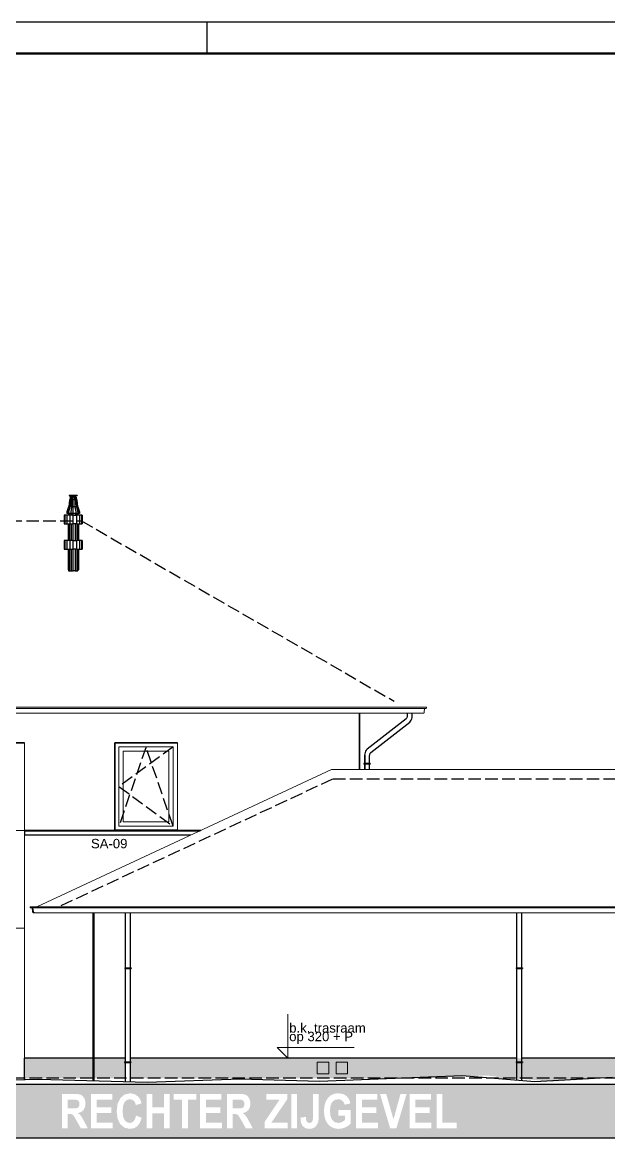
# Model space of a CAD drawing. Header units: millimetres. Extents: x 0 to 1200, y 0 to 841.
# Drawn here: x 390.5 to 484.1, y 662.8 to 841 of the extents above; entities that cross this region are included whole.
import ezdxf

# ---------------------------------------------------------------- set-up
doc = ezdxf.new("R2010")
doc.units = ezdxf.units.MM
doc.linetypes.add('PUNKT2_S9', pattern=[1, 0, -1])
doc.linetypes.add('VERDECKT2_S2', pattern=[2.7, 2, -0.7])
doc.layers.add('Standard', color=7, linetype='Continuous', lineweight=25)
doc.styles.add('ARIAL', font='arial.ttf')

msp = doc.modelspace()

# ---------------------------------------------------------------- hatches: boundary and pattern name
at = {"layer": 'Standard', "linetype": 'PUNKT2_S9', "lineweight": 25}
for points in [[(390.85, 675.5), (390.85, 672.3), (401.85, 672.3), (401.85, 675.5)], [(406.97, 675.5), (401.87, 675.5), (401.87, 672.3), (406.97, 672.3), (406.97, 674.82), (406.86, 674.82), (406.86, 674.92), (406.97, 674.92)], [(407.77, 672.3), (454.29, 672.3), (464.53, 672.74), (469.27, 672.3), (483.58, 672.3), (486.5, 672.49), (488.71, 672.3), (516.26, 672.3), (514.88, 673.32), (518.58, 672.3), (520.11, 672.3), (518.96, 674.32), (521.12, 672.3), (521.85, 672.3), (522.46, 674.78), (522.91, 672.3), (523.42, 672.3), (525.76, 675.07), (524.14, 672.3), (524.53, 672.3), (529.36, 675.17), (525.46, 672.3), (525.84, 672.3), (531.97, 673.48), (531.97, 674.82), (531.86, 674.82), (531.86, 674.92), (531.97, 674.92), (531.97, 675.5), (407.77, 675.5), (407.77, 674.92), (407.87, 674.92), (407.87, 674.82), (407.77, 674.82)], [(469.44, 672.3), (469.44, 673.42), (465.39, 672.3)], [(483.58, 672.3), (469.27, 672.3), (475.17, 671.76)]]:
    msp.add_hatch(color=253, dxfattribs=at).paths.add_polyline_path(points)
at = {"layer": 'Standard', "linetype": 'PUNKT2_S9', "lineweight": -3}
h = msp.add_hatch(color=0, dxfattribs=at)
h.paths.add_polyline_path([(399.63, 667.96), (399.65, 668.19), (399.62, 668.44), (399.53, 668.64), (399.38, 668.78), (399.18, 668.85), (398.96, 668.87), (398.51, 668.87), (397.78, 668.87), (397.78, 667.48), (398.47, 667.48), (399.01, 667.49), (399.3, 667.54), (399.45, 667.63), (399.56, 667.78)])
h.paths.add_polyline_path([(425.33, 667.49), (425.62, 667.54), (425.77, 667.63), (425.88, 667.78), (425.95, 667.96), (425.98, 668.19), (425.95, 668.44), (425.85, 668.64), (425.71, 668.78), (425.51, 668.85), (425.28, 668.87), (424.83, 668.87), (424.11, 668.87), (424.11, 667.48), (424.79, 667.48)])
h.paths.add_polyline_path([(266.47, 662.8), (566.47, 662.8), (566.47, 671.3), (266.47, 671.3)])
h.paths.add_polyline_path([(457.58, 665.23), (459.88, 665.23), (459.88, 664.3), (456.65, 664.3), (456.65, 669.76), (457.58, 669.76)], flags=16)
h.paths.add_polyline_path([(455.75, 669.8), (455.75, 668.87), (453.28, 668.87), (453.28, 667.65), (455.58, 667.65), (455.58, 666.73), (453.28, 666.73), (453.28, 665.23), (455.84, 665.23), (455.84, 664.3), (452.36, 664.3), (452.36, 669.8)], flags=16)
h.paths.add_polyline_path([(448.62, 669.8), (449.78, 665.73), (450.9, 669.8), (451.88, 669.8), (450.24, 664.3), (449.25, 664.3), (447.62, 669.8)], flags=16)
h.paths.add_polyline_path([(447.21, 668.87), (444.74, 668.87), (444.74, 667.65), (447.04, 667.65), (447.04, 666.73), (444.74, 666.73), (444.74, 665.23), (447.3, 665.23), (447.3, 664.3), (443.81, 664.3), (443.81, 669.8), (447.21, 669.8)], flags=16)
h.paths.add_polyline_path([(440.97, 667.25), (442.96, 667.25), (442.96, 665.06), (442.6, 664.74), (442.12, 664.46), (441.56, 664.27), (441, 664.21), (440.33, 664.3), (439.75, 664.57), (439.28, 665.01), (438.94, 665.6), (438.74, 666.31), (438.67, 667.07), (438.75, 667.88), (438.97, 668.6), (439.34, 669.19), (439.85, 669.62), (440.35, 669.83), (440.95, 669.9), (441.71, 669.79), (442.28, 669.47), (442.68, 668.96), (442.9, 668.28), (441.98, 668.07), (441.84, 668.44), (441.62, 668.71), (441.32, 668.89), (440.95, 668.95), (440.41, 668.83), (439.98, 668.49), (439.72, 667.91), (439.63, 667.12), (439.72, 666.26), (439.99, 665.65), (440.41, 665.28), (440.94, 665.16), (441.23, 665.19), (441.52, 665.29), (441.79, 665.45), (442.03, 665.63), (442.03, 666.33), (440.97, 666.33)], flags=16)
h.paths.add_polyline_path([(435.83, 665.72), (435.9, 665.45), (436.09, 665.23), (436.36, 665.16), (436.62, 665.21), (436.8, 665.37), (436.9, 665.69), (436.93, 666.25), (436.93, 669.8), (437.85, 669.8), (437.85, 666.32), (437.82, 665.72), (437.75, 665.27), (437.56, 664.84), (437.26, 664.5), (436.85, 664.28), (436.33, 664.21), (435.73, 664.32), (435.28, 664.66), (435.01, 665.23), (434.92, 666), (435.79, 666.12)], flags=16)
h.paths.add_polyline_path([(433.47, 669.8), (434.39, 669.8), (434.39, 664.3), (433.47, 664.3)], flags=16)
h.paths.add_polyline_path([(431.59, 668.87), (429.46, 668.87), (429.46, 669.8), (432.81, 669.8), (432.81, 668.94), (430.3, 665.23), (432.91, 665.23), (432.91, 664.3), (429.19, 664.3), (429.19, 665.31)], flags=16)
h.paths.add_polyline_path([(424.11, 666.6), (424.11, 664.3), (423.18, 664.3), (423.18, 669.8), (425.13, 669.8), (425.77, 669.77), (426.2, 669.65), (426.5, 669.45), (426.73, 669.13), (426.88, 668.72), (426.93, 668.26), (426.86, 667.69), (426.63, 667.24), (426.25, 666.91), (425.72, 666.73), (426, 666.51), (426.22, 666.27), (426.45, 665.92), (426.74, 665.38), (427.3, 664.3), (426.2, 664.3), (425.53, 665.5), (425.23, 666.02), (425.04, 666.31), (424.91, 666.45), (424.76, 666.54), (424.57, 666.58), (424.3, 666.6)], flags=16)
h.paths.add_polyline_path([(422.31, 668.87), (419.83, 668.87), (419.83, 667.65), (422.14, 667.65), (422.14, 666.73), (419.83, 666.73), (419.83, 665.23), (422.39, 665.23), (422.39, 664.3), (418.91, 664.3), (418.91, 669.8), (422.31, 669.8)], flags=16)
h.paths.add_polyline_path([(414.67, 669.8), (418.31, 669.8), (418.31, 668.87), (416.95, 668.87), (416.95, 664.3), (416.03, 664.3), (416.03, 668.87), (414.67, 668.87)], flags=16)
h.paths.add_polyline_path([(411.3, 669.8), (411.3, 667.64), (413.12, 667.64), (413.12, 669.8), (414.04, 669.8), (414.04, 664.3), (413.12, 664.3), (413.12, 666.71), (411.3, 666.71), (411.3, 664.3), (410.38, 664.3), (410.38, 669.8)], flags=16)
h.paths.add_polyline_path([(408.68, 666.33), (409.58, 665.98), (409.3, 665.2), (408.89, 664.64), (408.35, 664.32), (407.68, 664.21), (406.84, 664.4), (406.17, 664.96), (405.73, 665.84), (405.59, 667), (405.73, 668.22), (406.18, 669.13), (406.86, 669.71), (407.73, 669.9), (408.49, 669.75), (409.1, 669.3), (409.37, 668.87), (409.57, 668.29), (408.65, 668.02), (408.53, 668.41), (408.31, 668.7), (408.03, 668.88), (407.68, 668.95), (407.22, 668.84), (406.86, 668.51), (406.62, 667.93), (406.54, 667.09), (406.62, 666.19), (406.85, 665.6), (407.21, 665.27), (407.67, 665.16), (408.01, 665.23), (408.3, 665.44), (408.53, 665.8)], flags=16)
h.paths.add_polyline_path([(402.4, 667.65), (404.71, 667.65), (404.71, 666.73), (402.4, 666.73), (402.4, 665.23), (404.96, 665.23), (404.96, 664.3), (401.48, 664.3), (401.48, 669.8), (404.88, 669.8), (404.88, 668.87), (402.4, 668.87)], flags=16)
h.paths.add_polyline_path([(398.72, 666.31), (398.58, 666.45), (398.44, 666.54), (398.25, 666.58), (397.97, 666.6), (397.78, 666.6), (397.78, 664.3), (396.86, 664.3), (396.86, 669.8), (398.81, 669.8), (399.44, 669.77), (399.87, 669.65), (400.17, 669.45), (400.41, 669.13), (400.56, 668.72), (400.61, 668.26), (400.53, 667.69), (400.3, 667.24), (399.93, 666.91), (399.4, 666.73), (399.67, 666.51), (399.89, 666.27), (400.12, 665.92), (400.42, 665.38), (400.98, 664.3), (399.87, 664.3), (399.2, 665.5), (398.9, 666.02)], flags=16)

# ---------------------------------------------------------------- linework, layer by layer
at = {"layer": 'Standard', "color": 7, "linetype": 'Continuous', "lineweight": 25}
for p, q in [((1200, 841), (0, 841)), ((420, 841), (420, 836))]:
    msp.add_line(p, q, dxfattribs=at)
at = {"layer": 'Standard', "color": 30, "linetype": 'Continuous', "lineweight": 50}
msp.add_line((1195, 836), (5, 836), dxfattribs=at)
at = {"layer": 'Standard', "color": 250, "linetype": 'Continuous', "lineweight": -3}
for p, q in [((398.04, 764.73), (397.94, 763.58)), ((398.08, 764.73), (397.99, 763.58)), ((398, 765.42), (398, 765.34)), ((398.05, 765.42), (398, 765.42)), ((398.05, 765.34), (398, 765.34)), ((398, 765.34), (398.53, 765.25)), ((398.08, 764.73), (398.04, 764.73)), ((398.19, 765.42), (398.05, 765.42)), ((398.05, 765.42), (398.05, 765.34)), ((398.19, 765.34), (398.05, 765.34)), ((398.22, 764.73), (398.08, 764.73)), ((398.15, 765.13), (398.11, 764.73)), ((398.22, 764.73), (398.14, 763.58)), ((398.19, 765.13), (398.15, 765.13)), ((398.19, 765.13), (398.15, 764.73)), ((398.19, 765.42), (398.19, 765.34)), ((398.4, 765.42), (398.19, 765.42)), ((398.4, 765.34), (398.19, 765.34)), ((398.29, 765.13), (398.19, 765.13)), ((398.41, 764.73), (398.22, 764.73)), ((398.29, 765.13), (398.27, 764.73)), ((398.46, 765.13), (398.29, 765.13)), ((398.41, 764.73), (398.37, 763.58)), ((398.4, 765.42), (398.4, 765.34)), ((398.65, 765.42), (398.4, 765.42)), ((398.65, 765.34), (398.4, 765.34)), ((398.65, 764.73), (398.41, 764.73)), ((398.46, 765.13), (398.44, 764.73)), ((398.65, 765.13), (398.46, 765.13)), ((398.54, 765.25), (398.53, 765.25)), ((398.53, 765.25), (398.53, 765.13)), ((398.54, 765.25), (398.54, 765.13)), ((398.56, 765.25), (398.54, 765.25)), ((398.56, 765.25), (398.56, 765.13)), ((398.6, 765.25), (398.56, 765.25)), ((398.65, 765.25), (398.6, 765.25)), ((398.6, 765.25), (398.6, 765.13)), ((398.65, 765.34), (398.65, 765.42)), ((398.89, 765.42), (398.65, 765.42)), ((398.89, 765.34), (398.65, 765.34)), ((398.65, 765.13), (398.65, 765.25)), ((398.69, 765.25), (398.65, 765.25)), ((398.65, 764.73), (398.65, 765.13)), ((398.83, 765.13), (398.65, 765.13)), ((398.88, 764.73), (398.65, 764.73)), ((398.65, 763.58), (398.65, 764.73)), ((398.69, 765.25), (398.69, 765.13)), ((398.73, 765.25), (398.69, 765.25)), ((398.75, 765.25), (398.73, 765.25)), ((398.73, 765.25), (398.73, 765.13)), ((398.75, 765.25), (398.75, 765.13)), ((398.76, 765.25), (398.75, 765.25)), ((399.29, 765.34), (398.76, 765.25)), ((398.76, 765.25), (398.76, 765.13)), ((398.83, 765.13), (398.85, 764.73)), ((399, 765.13), (398.83, 765.13)), ((398.88, 764.73), (398.92, 763.58)), ((399.07, 764.73), (398.88, 764.73)), ((399.1, 765.42), (398.89, 765.42)), ((398.89, 765.42), (398.89, 765.34)), ((399.1, 765.34), (398.89, 765.34)), ((399.1, 765.13), (399, 765.13)), ((399, 765.13), (399.02, 764.73)), ((399.21, 764.73), (399.07, 764.73)), ((399.07, 764.73), (399.15, 763.58)), ((399.1, 765.42), (399.1, 765.34)), ((399.24, 765.42), (399.1, 765.42)), ((399.24, 765.34), (399.1, 765.34)), ((399.1, 765.13), (399.14, 764.73)), ((399.14, 765.13), (399.1, 765.13)), ((399.14, 765.13), (399.18, 764.73)), ((399.25, 764.73), (399.21, 764.73)), ((399.21, 764.73), (399.3, 763.58)), ((399.24, 765.42), (399.24, 765.34)), ((399.29, 765.42), (399.24, 765.42)), ((399.29, 765.34), (399.24, 765.34)), ((399.25, 764.73), (399.35, 763.58)), ((399.29, 765.42), (399.29, 765.34)), ((397.9, 763.58), (397.62, 762.8)), ((397.62, 762.8), (397.62, 762.53)), ((397.96, 763.58), (397.69, 762.8)), ((397.69, 762.8), (397.69, 762.53)), ((397.96, 763.58), (397.9, 763.58)), ((398.12, 763.58), (397.92, 762.8)), ((397.92, 762.8), (397.92, 762.53)), ((398.12, 763.58), (397.96, 763.58)), ((398.36, 763.58), (398.12, 763.58)), ((398.36, 763.58), (398.25, 762.8)), ((398.25, 762.8), (398.25, 762.53)), ((398.65, 763.58), (398.36, 763.58)), ((398.65, 762.8), (398.65, 763.58)), ((398.93, 763.58), (398.65, 763.58)), ((398.65, 762.53), (398.65, 762.8)), ((398.93, 763.58), (399.04, 762.8)), ((399.17, 763.58), (398.93, 763.58)), ((399.04, 762.8), (399.04, 762.53)), ((399.17, 763.58), (399.37, 762.8)), ((399.33, 763.58), (399.17, 763.58)), ((399.39, 763.58), (399.33, 763.58)), ((399.33, 763.58), (399.6, 762.8)), ((399.37, 762.8), (399.37, 762.53)), ((399.39, 763.58), (399.67, 762.8)), ((399.6, 762.8), (399.6, 762.53)), ((399.67, 762.8), (399.67, 762.53)), ((397.22, 762.26), (397.22, 760.86)), ((397.32, 762.26), (397.22, 762.26)), ((397.63, 762.26), (397.32, 762.26)), ((397.32, 762.26), (397.32, 760.86)), ((397.69, 762.53), (397.62, 762.53)), ((397.63, 762.26), (397.63, 760.86)), ((398.1, 762.26), (397.63, 762.26)), ((397.92, 762.53), (397.69, 762.53)), ((397.88, 762.53), (397.88, 762.26)), ((398.25, 762.53), (397.92, 762.53)), ((397.94, 762.53), (397.94, 762.26)), ((398.65, 762.26), (398.1, 762.26)), ((398.1, 762.26), (398.1, 760.86)), ((398.11, 762.53), (398.11, 762.26)), ((398.65, 762.53), (398.25, 762.53)), ((398.35, 762.53), (398.35, 762.26)), ((399.04, 762.53), (398.65, 762.53)), ((398.65, 762.26), (398.65, 762.53)), ((398.65, 762.26), (399.19, 762.26)), ((398.65, 760.86), (398.65, 762.26)), ((398.94, 762.53), (398.94, 762.26)), ((399.37, 762.53), (399.04, 762.53)), ((399.18, 762.53), (399.18, 762.26)), ((399.19, 762.26), (399.19, 760.86)), ((399.66, 762.26), (399.19, 762.26)), ((399.35, 762.53), (399.35, 762.26)), ((399.6, 762.53), (399.37, 762.53)), ((399.41, 762.53), (399.41, 762.26)), ((399.67, 762.53), (399.6, 762.53)), ((399.97, 762.26), (399.66, 762.26)), ((399.66, 762.26), (399.66, 760.86)), ((399.97, 762.26), (399.97, 760.86)), ((400.08, 762.26), (399.97, 762.26)), ((400.08, 762.26), (400.08, 760.86)), ((397.22, 760.86), (397.32, 760.86)), ((397.32, 760.86), (397.63, 760.86)), ((397.63, 760.86), (398.1, 760.86)), ((397.82, 760.86), (397.82, 758.23)), ((397.88, 760.86), (397.88, 758.23)), ((398.06, 760.86), (398.06, 758.23)), ((398.1, 760.86), (398.65, 760.86)), ((398.33, 760.86), (398.33, 758.23)), ((398.65, 758.23), (398.65, 760.86)), ((399.19, 760.86), (398.65, 760.86)), ((398.96, 760.86), (398.96, 758.23)), ((399.19, 760.86), (399.66, 760.86)), ((399.23, 760.86), (399.23, 758.23)), ((399.41, 760.86), (399.41, 758.23)), ((399.48, 760.86), (399.48, 758.23)), ((399.66, 760.86), (399.97, 760.86)), ((399.97, 760.86), (400.08, 760.86)), ((397.22, 758.23), (397.22, 756.83)), ((397.32, 758.23), (397.22, 758.23)), ((397.63, 758.23), (397.32, 758.23)), ((397.32, 758.23), (397.32, 756.83)), ((397.63, 758.23), (397.63, 756.83)), ((398.1, 758.23), (397.63, 758.23)), ((398.65, 758.23), (398.1, 758.23)), ((398.1, 758.23), (398.1, 756.83)), ((398.65, 758.23), (399.19, 758.23)), ((398.65, 756.83), (398.65, 758.23)), ((399.19, 758.23), (399.19, 756.83)), ((399.66, 758.23), (399.19, 758.23)), ((399.97, 758.23), (399.66, 758.23)), ((399.66, 758.23), (399.66, 756.83)), ((399.97, 758.23), (399.97, 756.83)), ((400.08, 758.23), (399.97, 758.23)), ((400.08, 758.23), (400.08, 756.83)), ((397.22, 756.83), (397.32, 756.83)), ((397.32, 756.83), (397.63, 756.83)), ((397.63, 756.83), (398.1, 756.83)), ((397.82, 756.83), (397.82, 753.54)), ((397.88, 756.83), (397.88, 753.36)), ((398.06, 756.83), (398.06, 753.34)), ((398.1, 756.83), (398.65, 756.83)), ((398.33, 756.83), (398.33, 753.34)), ((398.65, 753.34), (398.65, 756.83)), ((399.19, 756.83), (398.65, 756.83)), ((398.96, 756.83), (398.96, 753.34)), ((399.19, 756.83), (399.66, 756.83)), ((399.23, 756.83), (399.23, 753.34)), ((399.41, 756.83), (399.41, 753.36)), ((399.48, 756.83), (399.48, 753.54)), ((399.66, 756.83), (399.97, 756.83)), ((399.97, 756.83), (400.08, 756.83)), ((397.89, 753.34), (398.06, 753.34)), ((398.06, 753.34), (398.33, 753.34)), ((398.33, 753.34), (398.65, 753.34)), ((398.96, 753.34), (398.65, 753.34)), ((398.96, 753.34), (399.23, 753.34)), ((399.23, 753.34), (399.4, 753.34))]:
    msp.add_line(p, q, dxfattribs=at)
at = {"layer": 'Standard', "color": 7, "linetype": 'VERDECKT2_S2', "lineweight": -3}
for p, q in [((347.97, 761.35), (399.97, 761.35)), ((399.97, 761.35), (449.87, 732.54)), ((414.6, 725.23), (405.94, 718.9)), ((410.27, 725.23), (405.94, 712.57)), ((414.6, 712.57), (410.27, 725.23)), ((405.94, 718.9), (414.6, 712.57)), ((566.47, 672.3), (266.47, 672.3))]:
    msp.add_line(p, q, dxfattribs=at)
at = {"layer": 'Standard', "color": 9, "linetype": 'Continuous', "lineweight": 18}
for p, q in [((291.78, 731.59), (454.96, 731.59)), ((291.78, 731.39), (454.96, 731.39)), ((292.19, 730.64), (454.54, 730.64)), ((454.55, 730.64), (454.54, 730.64)), ((454.54, 730.64), (454.55, 730.64)), ((454.56, 730.64), (454.55, 730.64)), ((454.55, 730.64), (454.56, 730.64)), ((454.57, 730.65), (454.56, 730.64)), ((454.56, 730.64), (454.57, 730.65)), ((454.56, 730.64), (454.56, 730.64)), ((454.56, 730.64), (454.56, 730.64)), ((454.58, 730.65), (454.57, 730.65)), ((454.57, 730.65), (454.58, 730.65)), ((454.58, 730.65), (454.58, 730.65)), ((454.59, 730.65), (454.58, 730.65)), ((454.58, 730.65), (454.58, 730.65)), ((454.58, 730.65), (454.59, 730.65)), ((454.6, 730.65), (454.59, 730.65)), ((454.59, 730.65), (454.6, 730.65)), ((454.6, 730.66), (454.6, 730.65)), ((454.61, 730.66), (454.6, 730.66)), ((454.6, 730.65), (454.6, 730.66)), ((454.6, 730.66), (454.61, 730.66)), ((454.62, 730.66), (454.61, 730.66)), ((454.61, 730.66), (454.62, 730.66)), ((454.62, 730.67), (454.62, 730.66)), ((454.63, 730.67), (454.62, 730.67)), ((454.62, 730.66), (454.62, 730.67)), ((454.62, 730.67), (454.63, 730.67)), ((454.63, 730.68), (454.63, 730.67)), ((454.64, 730.68), (454.63, 730.68)), ((454.63, 730.67), (454.63, 730.68)), ((454.63, 730.68), (454.64, 730.68)), ((454.64, 730.69), (454.64, 730.68)), ((454.65, 730.69), (454.64, 730.69)), ((454.64, 730.68), (454.64, 730.69)), ((454.64, 730.69), (454.65, 730.69)), ((454.65, 730.7), (454.65, 730.69)), ((454.66, 730.7), (454.65, 730.7)), ((454.65, 730.69), (454.65, 730.7)), ((454.65, 730.7), (454.66, 730.7)), ((454.66, 730.72), (454.66, 730.71)), ((454.67, 730.72), (454.66, 730.72)), ((454.66, 730.71), (454.66, 730.72)), ((454.66, 730.72), (454.67, 730.72)), ((454.66, 730.71), (454.66, 730.7)), ((454.66, 730.7), (454.66, 730.71)), ((454.68, 730.76), (454.67, 730.75)), ((454.67, 730.75), (454.68, 730.76)), ((454.67, 730.75), (454.67, 730.74)), ((454.67, 730.74), (454.67, 730.75)), ((454.67, 730.74), (454.67, 730.73)), ((454.67, 730.74), (454.67, 730.74)), ((454.67, 730.73), (454.67, 730.74)), ((454.67, 730.74), (454.67, 730.74)), ((454.67, 730.73), (454.67, 730.72)), ((454.67, 730.72), (454.67, 730.73)), ((454.75, 731.39), (454.68, 730.76)), ((454.68, 730.76), (454.75, 731.39)), ((454.68, 730.76), (454.68, 730.76)), ((454.68, 730.76), (454.68, 730.76)), ((454.96, 731.59), (454.96, 731.59)), ((454.96, 731.59), (454.97, 731.59)), ((454.96, 731.59), (454.96, 731.59)), ((454.97, 731.59), (454.96, 731.59)), ((454.96, 731.39), (454.96, 731.39)), ((454.97, 731.39), (454.96, 731.39)), ((454.96, 731.39), (454.96, 731.39)), ((454.96, 731.39), (454.97, 731.39)), ((454.97, 731.59), (454.97, 731.59)), ((454.97, 731.59), (454.98, 731.59)), ((454.97, 731.59), (454.97, 731.59)), ((454.98, 731.59), (454.97, 731.59)), ((454.98, 731.4), (454.97, 731.39)), ((454.97, 731.39), (454.98, 731.4)), ((454.97, 731.39), (454.97, 731.39)), ((454.97, 731.39), (454.97, 731.39)), ((454.98, 731.59), (454.98, 731.59)), ((454.98, 731.59), (454.99, 731.59)), ((454.98, 731.59), (454.98, 731.59)), ((454.99, 731.59), (454.98, 731.59)), ((454.98, 731.4), (454.98, 731.4)), ((454.99, 731.4), (454.98, 731.4)), ((454.98, 731.4), (454.98, 731.4)), ((454.98, 731.4), (454.99, 731.4)), ((454.99, 731.59), (454.99, 731.59)), ((454.99, 731.59), (455, 731.58)), ((454.99, 731.59), (454.99, 731.59)), ((455, 731.58), (454.99, 731.59)), ((454.99, 731.4), (454.99, 731.4)), ((455, 731.4), (454.99, 731.4)), ((454.99, 731.4), (454.99, 731.4)), ((454.99, 731.4), (455, 731.4)), ((455, 731.58), (455, 731.58)), ((455, 731.58), (455.01, 731.58)), ((455, 731.58), (455, 731.58)), ((455.01, 731.58), (455, 731.58)), ((455.01, 731.41), (455, 731.4)), ((455, 731.4), (455.01, 731.41)), ((455, 731.4), (455, 731.4)), ((455, 731.4), (455, 731.4)), ((455.01, 731.58), (455.01, 731.58)), ((455.01, 731.58), (455.02, 731.57)), ((455.01, 731.58), (455.01, 731.58)), ((455.02, 731.57), (455.01, 731.58)), ((455.01, 731.41), (455.01, 731.41)), ((455.02, 731.41), (455.01, 731.41)), ((455.01, 731.41), (455.01, 731.41)), ((455.01, 731.41), (455.02, 731.41)), ((455.02, 731.57), (455.02, 731.57)), ((455.02, 731.57), (455.02, 731.57)), ((455.02, 731.57), (455.03, 731.56)), ((455.02, 731.57), (455.02, 731.57)), ((455.02, 731.57), (455.02, 731.57)), ((455.03, 731.56), (455.02, 731.57)), ((455.02, 731.42), (455.02, 731.41)), ((455.02, 731.42), (455.02, 731.42)), ((455.03, 731.42), (455.02, 731.42)), ((455.02, 731.41), (455.02, 731.42)), ((455.02, 731.42), (455.02, 731.42)), ((455.02, 731.42), (455.03, 731.42)), ((455.03, 731.56), (455.03, 731.56)), ((455.03, 731.56), (455.04, 731.56)), ((455.03, 731.56), (455.03, 731.56)), ((455.04, 731.56), (455.03, 731.56)), ((455.03, 731.43), (455.03, 731.42)), ((455.04, 731.43), (455.03, 731.43)), ((455.03, 731.42), (455.03, 731.43)), ((455.03, 731.43), (455.04, 731.43)), ((455.04, 731.56), (455.04, 731.55)), ((455.04, 731.55), (455.04, 731.56)), ((455.04, 731.55), (455.04, 731.55)), ((455.04, 731.55), (455.04, 731.54)), ((455.04, 731.55), (455.04, 731.55)), ((455.04, 731.54), (455.04, 731.55)), ((455.04, 731.54), (455.05, 731.54)), ((455.05, 731.54), (455.04, 731.54)), ((455.05, 731.45), (455.04, 731.44)), ((455.04, 731.44), (455.05, 731.45)), ((455.04, 731.44), (455.04, 731.43)), ((455.04, 731.44), (455.04, 731.44)), ((455.04, 731.43), (455.04, 731.44)), ((455.04, 731.44), (455.04, 731.44)), ((455.04, 731.43), (455.04, 731.43)), ((455.04, 731.43), (455.04, 731.43)), ((455.05, 731.54), (455.05, 731.53)), ((455.05, 731.53), (455.05, 731.54)), ((455.05, 731.53), (455.05, 731.53)), ((455.05, 731.53), (455.05, 731.52)), ((455.05, 731.53), (455.05, 731.53)), ((455.05, 731.52), (455.05, 731.53)), ((455.05, 731.52), (455.05, 731.52)), ((455.05, 731.52), (455.06, 731.51)), ((455.05, 731.52), (455.05, 731.52)), ((455.06, 731.51), (455.05, 731.52)), ((455.05, 731.47), (455.05, 731.46)), ((455.06, 731.47), (455.05, 731.47)), ((455.05, 731.46), (455.05, 731.47)), ((455.05, 731.47), (455.06, 731.47)), ((455.05, 731.46), (455.05, 731.45)), ((455.05, 731.46), (455.05, 731.46)), ((455.05, 731.45), (455.05, 731.46)), ((455.05, 731.46), (455.05, 731.46)), ((455.05, 731.45), (455.05, 731.45)), ((455.05, 731.45), (455.05, 731.45)), ((455.06, 731.51), (455.06, 731.51)), ((455.06, 731.51), (455.06, 731.5)), ((455.06, 731.51), (455.06, 731.51)), ((455.06, 731.5), (455.06, 731.51)), ((455.06, 731.5), (455.06, 731.5)), ((455.06, 731.5), (455.06, 731.49)), ((455.06, 731.5), (455.06, 731.5)), ((455.06, 731.49), (455.06, 731.5)), ((455.06, 731.49), (455.06, 731.48)), ((455.06, 731.49), (455.06, 731.49)), ((455.06, 731.48), (455.06, 731.49)), ((455.06, 731.49), (455.06, 731.49)), ((455.06, 731.48), (455.06, 731.47)), ((455.06, 731.48), (455.06, 731.48)), ((455.06, 731.47), (455.06, 731.48)), ((455.06, 731.48), (455.06, 731.48))]:
    msp.add_line(p, q, dxfattribs=at)
at = {"layer": 'Standard', "color": 55, "linetype": 'Continuous', "lineweight": 18}
for p, q in [((444.37, 727.2), (444.37, 730.64)), ((444.37, 727.2), (444.37, 730.64)), ((444.37, 727.8), (444.37, 721.63)), ((444.37, 727.8), (444.37, 721.63)), ((390.87, 725.9), (373.17, 725.9)), ((390.87, 711.95), (390.87, 725.9)), ((415.27, 725.9), (405.27, 725.9)), ((405.27, 725.9), (405.27, 711.95)), ((415.27, 711.95), (415.27, 725.9)), ((373.17, 711.9), (390.87, 711.9)), ((373.22, 696.3), (390.87, 696.3))]:
    msp.add_line(p, q, dxfattribs=at)
at = {"layer": 'Standard', "color": 117, "linetype": 'Continuous', "lineweight": 35}
for p, q in [((444.37, 730.64), (444.37, 721.63)), ((373.17, 725.9), (390.87, 725.9)), ((405.27, 711.95), (405.27, 725.9)), ((405.27, 725.9), (415.27, 725.9))]:
    msp.add_line(p, q, dxfattribs=at)
at = {"layer": 'Standard', "color": 7, "linetype": 'Continuous', "lineweight": -3}
for p, q in [((451.98, 730.64), (451.98, 730.18)), ((452.78, 730.15), (452.78, 730.64)), ((451.79, 729.73), (445.57, 724.88)), ((446.15, 724.33), (452.38, 729.18)), ((451.86, 729.81), (451.79, 729.73)), ((451.91, 729.89), (451.86, 729.81)), ((451.95, 729.98), (451.91, 729.89)), ((451.97, 730.07), (451.95, 729.98)), ((451.98, 730.18), (451.97, 730.07)), ((452.38, 729.18), (452.51, 729.34)), ((452.51, 729.34), (452.62, 729.53)), ((452.62, 729.53), (452.71, 729.73)), ((452.71, 729.73), (452.76, 729.94)), ((452.76, 729.94), (452.78, 730.15)), ((445.18, 724.12), (445.17, 723.91)), ((445.17, 723.91), (445.17, 722.6)), ((445.24, 724.33), (445.18, 724.12)), ((445.24, 723.91), (445.21, 723.91)), ((445.21, 722.6), (445.21, 723.91)), ((445.32, 724.53), (445.24, 724.33)), ((445.24, 722.6), (445.24, 723.91)), ((445.43, 724.72), (445.32, 724.53)), ((445.57, 724.88), (445.43, 724.72)), ((445.97, 723.88), (445.98, 723.99)), ((445.97, 722.6), (445.97, 723.88)), ((445.98, 723.99), (446, 724.08)), ((446, 724.08), (446.03, 724.17)), ((446.03, 724.17), (446.08, 724.25)), ((446.08, 724.25), (446.15, 724.33)), ((445.07, 722.6), (445.07, 722.5)), ((445.08, 722.6), (445.07, 722.6)), ((445.08, 722.5), (445.07, 722.5)), ((445.1, 722.6), (445.08, 722.6)), ((445.1, 722.5), (445.08, 722.5)), ((445.13, 722.6), (445.1, 722.6)), ((445.13, 722.5), (445.1, 722.5)), ((445.17, 722.6), (445.13, 722.6)), ((445.17, 722.5), (445.13, 722.5)), ((445.22, 722.6), (445.17, 722.6)), ((445.22, 722.5), (445.17, 722.5)), ((445.17, 722.5), (445.17, 721.63)), ((445.21, 721.63), (445.21, 722.5)), ((445.28, 722.6), (445.22, 722.6)), ((445.28, 722.5), (445.22, 722.5)), ((445.24, 721.63), (445.24, 722.5)), ((445.34, 722.6), (445.28, 722.6)), ((445.34, 722.5), (445.28, 722.5)), ((445.42, 722.6), (445.34, 722.6)), ((445.42, 722.5), (445.34, 722.5)), ((445.49, 722.6), (445.42, 722.6)), ((445.49, 722.5), (445.42, 722.5)), ((445.57, 722.6), (445.49, 722.6)), ((445.57, 722.5), (445.49, 722.5)), ((445.65, 722.6), (445.57, 722.6)), ((445.65, 722.5), (445.57, 722.5)), ((445.73, 722.6), (445.65, 722.6)), ((445.73, 722.5), (445.65, 722.5)), ((445.8, 722.6), (445.73, 722.6)), ((445.8, 722.5), (445.73, 722.5)), ((445.87, 722.6), (445.8, 722.6)), ((445.87, 722.5), (445.8, 722.5)), ((445.93, 722.6), (445.87, 722.6)), ((445.93, 722.5), (445.87, 722.5)), ((445.98, 722.6), (445.93, 722.6)), ((445.98, 722.5), (445.93, 722.5)), ((445.97, 721.63), (445.97, 722.5)), ((446.02, 722.6), (445.98, 722.6)), ((446.02, 722.5), (445.98, 722.5)), ((446.05, 722.6), (446.02, 722.6)), ((446.05, 722.5), (446.02, 722.5)), ((446.07, 722.6), (446.05, 722.6)), ((446.07, 722.5), (446.05, 722.5)), ((446.07, 722.6), (446.07, 722.6)), ((446.07, 722.6), (446.07, 722.5)), ((446.07, 722.5), (446.07, 722.5)), ((406.97, 697.48), (406.97, 698.75)), ((407.77, 697.48), (407.77, 698.75)), ((469.47, 697.48), (469.47, 698.75)), ((470.27, 697.48), (470.27, 698.75)), ((406.97, 697.33), (406.97, 697.48)), ((406.97, 697.17), (406.97, 697.33)), ((406.97, 697.03), (406.97, 697.17)), ((406.97, 696.9), (406.97, 697.03)), ((406.97, 696.78), (406.97, 696.9)), ((406.97, 691.92), (406.97, 696.78)), ((407.77, 697.33), (407.77, 697.48)), ((407.77, 697.17), (407.77, 697.33)), ((407.77, 697.03), (407.77, 697.17)), ((407.77, 696.9), (407.77, 697.03)), ((407.77, 696.78), (407.77, 696.9)), ((407.77, 691.92), (407.77, 696.78)), ((469.47, 697.33), (469.47, 697.48)), ((469.47, 697.17), (469.47, 697.33)), ((469.47, 697.03), (469.47, 697.17)), ((469.47, 696.9), (469.47, 697.03)), ((469.47, 696.78), (469.47, 696.9)), ((469.47, 691.92), (469.47, 696.78)), ((470.27, 697.33), (470.27, 697.48)), ((470.27, 697.17), (470.27, 697.33)), ((470.27, 697.03), (470.27, 697.17)), ((470.27, 696.9), (470.27, 697.03)), ((470.27, 696.78), (470.27, 696.9)), ((470.27, 691.92), (470.27, 696.78)), ((406.97, 691.8), (406.97, 691.92)), ((406.97, 691.67), (406.97, 691.8)), ((406.97, 691.53), (406.97, 691.67)), ((406.97, 691.37), (406.97, 691.53)), ((407.77, 691.8), (407.77, 691.92)), ((407.77, 691.67), (407.77, 691.8)), ((407.77, 691.53), (407.77, 691.67)), ((407.77, 691.37), (407.77, 691.53)), ((469.47, 691.8), (469.47, 691.92)), ((469.47, 691.67), (469.47, 691.8)), ((469.47, 691.53), (469.47, 691.67)), ((469.47, 691.37), (469.47, 691.53)), ((470.27, 691.8), (470.27, 691.92)), ((470.27, 691.67), (470.27, 691.8)), ((470.27, 691.53), (470.27, 691.67)), ((470.27, 691.37), (470.27, 691.53)), ((406.89, 689.92), (406.89, 689.92)), ((406.89, 689.92), (406.89, 689.82)), ((406.89, 689.92), (406.91, 689.92)), ((406.89, 689.82), (406.89, 689.82)), ((406.89, 689.82), (406.91, 689.82)), ((406.91, 689.92), (406.94, 689.92)), ((406.91, 689.82), (406.94, 689.82)), ((406.94, 689.92), (406.98, 689.92)), ((406.94, 689.82), (406.98, 689.82)), ((406.97, 691.22), (406.97, 691.37)), ((406.97, 689.92), (406.97, 691.22)), ((406.97, 674.92), (406.97, 689.82)), ((406.98, 689.92), (407.03, 689.92)), ((406.98, 689.82), (407.03, 689.82)), ((407.03, 689.92), (407.09, 689.92)), ((407.03, 689.82), (407.09, 689.82)), ((407.09, 689.92), (407.16, 689.92)), ((407.09, 689.82), (407.16, 689.82)), ((407.16, 689.92), (407.23, 689.92)), ((407.16, 689.82), (407.23, 689.82)), ((407.23, 689.92), (407.31, 689.92)), ((407.23, 689.82), (407.31, 689.82)), ((407.31, 689.92), (407.39, 689.92)), ((407.31, 689.82), (407.39, 689.82)), ((407.39, 689.92), (407.46, 689.92)), ((407.39, 689.82), (407.46, 689.82)), ((407.46, 689.92), (407.54, 689.92)), ((407.46, 689.82), (407.54, 689.82)), ((407.54, 689.92), (407.61, 689.92)), ((407.54, 689.82), (407.61, 689.82)), ((407.61, 689.92), (407.68, 689.92)), ((407.61, 689.82), (407.68, 689.82)), ((407.68, 689.92), (407.74, 689.92)), ((407.68, 689.82), (407.74, 689.82)), ((407.74, 689.92), (407.79, 689.92)), ((407.74, 689.82), (407.79, 689.82)), ((407.77, 691.22), (407.77, 691.37)), ((407.77, 689.92), (407.77, 691.22)), ((407.77, 674.92), (407.77, 689.82)), ((407.79, 689.92), (407.83, 689.92)), ((407.79, 689.82), (407.83, 689.82)), ((407.83, 689.92), (407.86, 689.92)), ((407.83, 689.82), (407.86, 689.82)), ((407.86, 689.92), (407.88, 689.92)), ((407.86, 689.82), (407.88, 689.82)), ((407.88, 689.92), (407.89, 689.92)), ((407.88, 689.82), (407.89, 689.82)), ((407.89, 689.92), (407.89, 689.82)), ((469.39, 689.92), (469.39, 689.92)), ((469.39, 689.92), (469.39, 689.82)), ((469.39, 689.92), (469.41, 689.92)), ((469.39, 689.82), (469.39, 689.82)), ((469.39, 689.82), (469.41, 689.82)), ((469.41, 689.92), (469.44, 689.92)), ((469.41, 689.82), (469.44, 689.82)), ((469.44, 689.92), (469.48, 689.92)), ((469.44, 689.82), (469.48, 689.82)), ((469.47, 691.22), (469.47, 691.37)), ((469.47, 689.92), (469.47, 691.22)), ((469.47, 674.92), (469.47, 689.82)), ((469.48, 689.92), (469.53, 689.92)), ((469.48, 689.82), (469.53, 689.82)), ((469.53, 689.92), (469.59, 689.92)), ((469.53, 689.82), (469.59, 689.82)), ((469.59, 689.92), (469.66, 689.92)), ((469.59, 689.82), (469.66, 689.82)), ((469.66, 689.92), (469.73, 689.92)), ((469.66, 689.82), (469.73, 689.82)), ((469.73, 689.92), (469.81, 689.92)), ((469.73, 689.82), (469.81, 689.82)), ((469.81, 689.92), (469.89, 689.92)), ((469.81, 689.82), (469.89, 689.82)), ((469.89, 689.92), (469.96, 689.92)), ((469.89, 689.82), (469.96, 689.82)), ((469.96, 689.92), (470.04, 689.92)), ((469.96, 689.82), (470.04, 689.82)), ((470.04, 689.92), (470.11, 689.92)), ((470.04, 689.82), (470.11, 689.82)), ((470.11, 689.92), (470.18, 689.92)), ((470.11, 689.82), (470.18, 689.82)), ((470.18, 689.92), (470.24, 689.92)), ((470.18, 689.82), (470.24, 689.82)), ((470.24, 689.92), (470.29, 689.92)), ((470.24, 689.82), (470.29, 689.82)), ((470.27, 691.22), (470.27, 691.37)), ((470.27, 689.92), (470.27, 691.22)), ((470.27, 674.92), (470.27, 689.82)), ((470.29, 689.92), (470.33, 689.92)), ((470.29, 689.82), (470.33, 689.82)), ((470.33, 689.92), (470.36, 689.92)), ((470.33, 689.82), (470.36, 689.82)), ((470.36, 689.92), (470.38, 689.92)), ((470.36, 689.82), (470.38, 689.82)), ((470.38, 689.92), (470.39, 689.92)), ((470.38, 689.82), (470.39, 689.82)), ((470.39, 689.92), (470.39, 689.82)), ((406.86, 674.92), (406.87, 674.92)), ((406.86, 674.92), (406.86, 674.82)), ((406.86, 674.82), (406.87, 674.82)), ((406.87, 674.92), (406.89, 674.92)), ((406.87, 674.82), (406.89, 674.82)), ((406.89, 674.92), (406.92, 674.92)), ((406.89, 674.82), (406.92, 674.82)), ((406.92, 674.92), (406.96, 674.92)), ((406.92, 674.82), (406.96, 674.82)), ((406.96, 674.92), (407.01, 674.92)), ((406.96, 674.82), (407.01, 674.82)), ((406.97, 671.77), (406.97, 674.82)), ((407.01, 674.92), (407.07, 674.92)), ((407.01, 674.82), (407.07, 674.82)), ((407.07, 674.92), (407.14, 674.92)), ((407.07, 674.82), (407.14, 674.82)), ((407.14, 674.92), (407.21, 674.92)), ((407.14, 674.82), (407.21, 674.82)), ((407.21, 674.92), (407.29, 674.92)), ((407.21, 674.82), (407.29, 674.82)), ((407.29, 674.92), (407.36, 674.92)), ((407.29, 674.82), (407.36, 674.82)), ((407.36, 674.92), (407.37, 674.92)), ((407.36, 674.82), (407.37, 674.82)), ((407.37, 674.92), (407.37, 674.92)), ((407.37, 674.92), (407.45, 674.92)), ((407.37, 674.82), (407.37, 674.82)), ((407.37, 674.82), (407.45, 674.82)), ((407.45, 674.92), (407.53, 674.92)), ((407.45, 674.82), (407.53, 674.82)), ((407.53, 674.92), (407.6, 674.92)), ((407.53, 674.82), (407.6, 674.82)), ((407.6, 674.92), (407.67, 674.92)), ((407.6, 674.82), (407.67, 674.82)), ((407.67, 674.92), (407.73, 674.92)), ((407.67, 674.82), (407.73, 674.82)), ((407.73, 674.92), (407.78, 674.92)), ((407.73, 674.82), (407.78, 674.82)), ((407.77, 671.75), (407.77, 674.82)), ((407.78, 674.92), (407.82, 674.92)), ((407.78, 674.82), (407.82, 674.82)), ((407.82, 674.92), (407.85, 674.92)), ((407.82, 674.82), (407.85, 674.82)), ((407.85, 674.92), (407.87, 674.92)), ((407.85, 674.82), (407.87, 674.82)), ((407.87, 674.92), (407.87, 674.92)), ((407.87, 674.92), (407.87, 674.82)), ((407.87, 674.82), (407.87, 674.82)), ((469.36, 674.92), (469.37, 674.92)), ((469.36, 674.92), (469.36, 674.82)), ((469.36, 674.82), (469.37, 674.82)), ((469.37, 674.92), (469.39, 674.92)), ((469.37, 674.82), (469.39, 674.82)), ((469.39, 674.92), (469.42, 674.92)), ((469.39, 674.82), (469.42, 674.82)), ((469.42, 674.92), (469.46, 674.92)), ((469.42, 674.82), (469.46, 674.82)), ((469.46, 674.92), (469.51, 674.92)), ((469.46, 674.82), (469.51, 674.82)), ((469.47, 672), (469.47, 674.82)), ((469.51, 674.92), (469.57, 674.92)), ((469.51, 674.82), (469.57, 674.82)), ((469.57, 674.92), (469.64, 674.92)), ((469.57, 674.82), (469.64, 674.82)), ((469.64, 674.92), (469.71, 674.92)), ((469.64, 674.82), (469.71, 674.82)), ((469.71, 674.92), (469.79, 674.92)), ((469.71, 674.82), (469.79, 674.82)), ((469.79, 674.92), (469.86, 674.92)), ((469.79, 674.82), (469.86, 674.82)), ((469.86, 674.92), (469.87, 674.92)), ((469.86, 674.82), (469.87, 674.82)), ((469.87, 674.92), (469.87, 674.92)), ((469.87, 674.92), (469.95, 674.92)), ((469.87, 674.82), (469.87, 674.82)), ((469.87, 674.82), (469.95, 674.82)), ((469.95, 674.92), (470.03, 674.92)), ((469.95, 674.82), (470.03, 674.82)), ((470.03, 674.92), (470.1, 674.92)), ((470.03, 674.82), (470.1, 674.82)), ((470.1, 674.92), (470.17, 674.92)), ((470.1, 674.82), (470.17, 674.82)), ((470.17, 674.92), (470.23, 674.92)), ((470.17, 674.82), (470.23, 674.82)), ((470.23, 674.92), (470.28, 674.92)), ((470.23, 674.82), (470.28, 674.82)), ((470.27, 671.94), (470.27, 674.82)), ((470.28, 674.92), (470.32, 674.92)), ((470.28, 674.82), (470.32, 674.82)), ((470.32, 674.92), (470.35, 674.92)), ((470.32, 674.82), (470.35, 674.82)), ((470.35, 674.92), (470.37, 674.92)), ((470.35, 674.82), (470.37, 674.82)), ((470.37, 674.92), (470.37, 674.92)), ((470.37, 674.92), (470.37, 674.82)), ((470.37, 674.82), (470.37, 674.82))]:
    msp.add_line(p, q, dxfattribs=at)
at = {"layer": 'Standard', "color": 51, "linetype": 'Continuous', "lineweight": 18}
for p, q in [((405.94, 725.23), (414.6, 725.23)), ((405.94, 712.57), (405.94, 725.23)), ((406.61, 724.56), (413.93, 724.56)), ((406.61, 713.24), (406.61, 724.56)), ((413.93, 724.56), (413.93, 713.24)), ((414.6, 725.23), (414.6, 712.57)), ((413.93, 713.24), (406.61, 713.24)), ((414.6, 712.57), (405.94, 712.57))]:
    msp.add_line(p, q, dxfattribs=at)
at = {"layer": 'Standard', "color": 34, "linetype": 'Continuous', "lineweight": 18}
for p, q in [((439.87, 721.63), (392.84, 699.7)), ((392.84, 699.7), (439.87, 721.63)), ((439.87, 721.63), (499.87, 721.63)), ((499.87, 721.63), (439.87, 721.63))]:
    msp.add_line(p, q, dxfattribs=at)
at = {"layer": 'Standard', "color": 255, "linetype": 'VERDECKT2_S2', "lineweight": -3}
for p, q in [((396.71, 699.9), (440.13, 720.15)), ((440.13, 720.15), (499.6, 720.15))]:
    msp.add_line(p, q, dxfattribs=at)
at = {"layer": 'Standard', "color": 117, "linetype": 'Continuous', "lineweight": -3}
for p, q in [((390.87, 711.95), (390.87, 711.85)), ((390.87, 711.95), (390.97, 711.95)), ((390.87, 711.85), (418.9, 711.85)), ((390.87, 711.85), (390.87, 711.15)), ((417.4, 711.15), (390.87, 711.15)), ((390.97, 711.95), (405.27, 711.95)), ((415.27, 711.95), (405.27, 711.95)), ((415.27, 711.95), (419.1, 711.95))]:
    msp.add_line(p, q, dxfattribs=at)
at = {"layer": 'Standard', "color": 36, "linetype": 'Continuous', "lineweight": 18}
for p, q in [((390.87, 698.2), (390.87, 711.15)), ((401.87, 698.2), (401.87, 698.75)), ((390.87, 675.5), (390.87, 698.2)), ((401.87, 698.2), (401.87, 675.5))]:
    msp.add_line(p, q, dxfattribs=at)
at = {"layer": 'Standard', "color": 7, "linetype": 'Continuous', "lineweight": 18}
for p, q in [((391.78, 699.63), (391.78, 699.64)), ((391.78, 699.64), (391.79, 699.64)), ((391.79, 699.64), (391.78, 699.63)), ((391.78, 699.62), (391.78, 699.63)), ((391.78, 699.63), (391.78, 699.63)), ((391.78, 699.63), (391.78, 699.62)), ((391.78, 699.63), (391.78, 699.63)), ((391.78, 699.61), (391.78, 699.62)), ((391.78, 699.62), (391.78, 699.62)), ((391.78, 699.62), (391.78, 699.61)), ((391.78, 699.62), (391.78, 699.62)), ((391.78, 699.6), (391.78, 699.61)), ((391.78, 699.61), (391.78, 699.61)), ((391.78, 699.61), (391.78, 699.6)), ((391.78, 699.61), (391.78, 699.61)), ((391.78, 699.6), (391.78, 699.6)), ((391.78, 699.59), (391.78, 699.6)), ((391.78, 699.6), (391.78, 699.6)), ((391.78, 699.6), (391.78, 699.59)), ((391.78, 699.59), (391.78, 699.59)), ((391.78, 699.58), (391.78, 699.59)), ((391.78, 699.59), (391.78, 699.59)), ((391.78, 699.59), (391.78, 699.58)), ((391.78, 699.58), (391.78, 699.58)), ((391.78, 699.57), (391.78, 699.58)), ((391.78, 699.58), (391.78, 699.58)), ((391.78, 699.58), (391.78, 699.57)), ((391.78, 699.57), (391.78, 699.57)), ((391.79, 699.56), (391.78, 699.57)), ((391.78, 699.57), (391.79, 699.57)), ((391.79, 699.65), (391.79, 699.66)), ((391.79, 699.66), (391.8, 699.66)), ((391.79, 699.64), (391.79, 699.65)), ((391.79, 699.65), (391.79, 699.65)), ((391.79, 699.65), (391.79, 699.64)), ((391.8, 699.65), (391.79, 699.65)), ((391.79, 699.64), (391.79, 699.64)), ((391.79, 699.57), (391.79, 699.56)), ((391.79, 699.56), (391.79, 699.56)), ((391.79, 699.55), (391.79, 699.56)), ((391.79, 699.56), (391.79, 699.56)), ((391.79, 699.56), (391.8, 699.55)), ((391.79, 699.55), (391.79, 699.55)), ((391.8, 699.54), (391.79, 699.55)), ((391.8, 699.66), (391.8, 699.67)), ((391.8, 699.67), (391.8, 699.67)), ((391.8, 699.67), (391.81, 699.67)), ((391.81, 699.67), (391.8, 699.66)), ((391.8, 699.66), (391.8, 699.65)), ((391.8, 699.66), (391.8, 699.66)), ((391.8, 699.55), (391.8, 699.55)), ((391.8, 699.55), (391.8, 699.54)), ((391.8, 699.54), (391.8, 699.54)), ((391.8, 699.54), (391.8, 699.54)), ((391.81, 699.53), (391.8, 699.54)), ((391.8, 699.54), (391.81, 699.54)), ((391.81, 699.67), (391.81, 699.68)), ((391.81, 699.68), (391.81, 699.68)), ((391.81, 699.68), (391.82, 699.68)), ((391.81, 699.67), (391.81, 699.67)), ((391.82, 699.67), (391.81, 699.67)), ((391.81, 699.54), (391.81, 699.54)), ((391.81, 699.54), (391.82, 699.53)), ((391.81, 699.53), (391.81, 699.53)), ((391.81, 699.53), (391.81, 699.53)), ((391.82, 699.52), (391.81, 699.53)), ((391.82, 699.68), (391.82, 699.69)), ((391.82, 699.69), (391.83, 699.69)), ((391.82, 699.68), (391.82, 699.67)), ((391.83, 699.68), (391.82, 699.68)), ((391.82, 699.53), (391.82, 699.53)), ((391.82, 699.53), (391.83, 699.53)), ((391.82, 699.52), (391.82, 699.52)), ((391.83, 699.52), (391.82, 699.52)), ((391.83, 699.69), (391.83, 699.69)), ((391.83, 699.69), (391.84, 699.69)), ((391.84, 699.68), (391.83, 699.68)), ((391.83, 699.53), (391.84, 699.52)), ((391.83, 699.51), (391.83, 699.52)), ((391.84, 699.51), (391.83, 699.51)), ((391.84, 699.69), (391.84, 699.7)), ((391.84, 699.7), (391.85, 699.7)), ((391.84, 699.69), (391.84, 699.68)), ((391.85, 699.69), (391.84, 699.69)), ((391.84, 699.52), (391.84, 699.52)), ((391.84, 699.52), (391.85, 699.52)), ((391.84, 699.51), (391.84, 699.51)), ((391.85, 699.51), (391.84, 699.51)), ((391.85, 699.7), (391.85, 699.7)), ((391.85, 699.7), (391.86, 699.7)), ((391.86, 699.69), (391.85, 699.69)), ((391.85, 699.52), (391.86, 699.51)), ((391.85, 699.51), (391.85, 699.51)), ((391.86, 699.51), (391.85, 699.51)), ((391.86, 699.7), (391.86, 699.7)), ((391.86, 699.7), (391.87, 699.7)), ((391.87, 699.7), (391.86, 699.69)), ((391.86, 699.69), (391.86, 699.69)), ((391.86, 699.5), (391.86, 699.51)), ((391.86, 699.51), (391.86, 699.51)), ((391.86, 699.51), (391.87, 699.51)), ((391.87, 699.5), (391.86, 699.5)), ((391.87, 699.7), (391.87, 699.7)), ((391.87, 699.7), (391.88, 699.7)), ((391.88, 699.7), (391.87, 699.7)), ((391.87, 699.51), (391.88, 699.51)), ((391.87, 699.5), (391.87, 699.5)), ((391.88, 699.5), (391.87, 699.5)), ((391.88, 699.7), (391.92, 699.7)), ((391.88, 699.7), (391.88, 699.7)), ((391.89, 699.7), (391.88, 699.7)), ((391.88, 699.51), (391.88, 699.51)), ((391.88, 699.51), (391.89, 699.51)), ((391.92, 699.5), (391.88, 699.5)), ((391.9, 699.7), (391.89, 699.7)), ((391.89, 699.51), (391.9, 699.5)), ((391.91, 699.7), (391.9, 699.7)), ((391.9, 699.5), (391.91, 699.5)), ((391.91, 699.7), (391.91, 699.7)), ((391.92, 699.7), (391.91, 699.7)), ((391.91, 699.5), (391.91, 699.5)), ((391.91, 699.5), (391.92, 699.5)), ((391.92, 699.7), (547.86, 699.7)), ((391.92, 699.5), (547.86, 699.5)), ((392.16, 698.87), (392.09, 699.5)), ((392.16, 698.87), (392.16, 698.87)), ((392.16, 698.86), (392.16, 698.87)), ((392.16, 698.85), (392.16, 698.86)), ((392.17, 698.85), (392.16, 698.85)), ((392.17, 698.84), (392.17, 698.85)), ((392.17, 698.83), (392.17, 698.84)), ((392.17, 698.83), (392.17, 698.83)), ((392.18, 698.82), (392.17, 698.83)), ((392.18, 698.81), (392.18, 698.82)), ((392.18, 698.81), (392.18, 698.81)), ((392.19, 698.8), (392.18, 698.81)), ((392.19, 698.8), (392.19, 698.8)), ((392.2, 698.79), (392.19, 698.8)), ((392.2, 698.79), (392.2, 698.79)), ((392.21, 698.78), (392.2, 698.79)), ((392.21, 698.78), (392.21, 698.78)), ((392.22, 698.77), (392.21, 698.78)), ((392.22, 699.5), (392.32, 698.87)), ((392.23, 698.77), (392.22, 698.77)), ((392.23, 698.77), (392.23, 698.77)), ((392.24, 698.76), (392.23, 698.77)), ((392.24, 698.76), (392.24, 698.76)), ((392.25, 698.76), (392.24, 698.76)), ((392.26, 698.76), (392.25, 698.76)), ((392.26, 698.76), (392.26, 698.76)), ((392.27, 698.75), (392.26, 698.76)), ((392.28, 698.75), (392.27, 698.75)), ((392.29, 698.75), (392.28, 698.75)), ((392.29, 698.75), (392.29, 698.75)), ((392.51, 698.75), (392.29, 698.75)), ((392.32, 698.87), (392.32, 698.87)), ((392.32, 698.87), (392.33, 698.86)), ((392.33, 698.86), (392.33, 698.85)), ((392.33, 698.85), (392.33, 698.85)), ((392.33, 698.85), (392.33, 698.84)), ((392.33, 698.84), (392.34, 698.83)), ((392.34, 698.83), (392.34, 698.83)), ((392.34, 698.83), (392.35, 698.82)), ((392.35, 698.82), (392.35, 698.81)), ((392.35, 698.81), (392.36, 698.81)), ((392.36, 698.81), (392.36, 698.8)), ((392.36, 698.8), (392.37, 698.8)), ((392.37, 698.8), (392.38, 698.79)), ((392.38, 698.79), (392.38, 698.79)), ((392.38, 698.79), (392.39, 698.78)), ((392.39, 698.78), (392.4, 698.78)), ((392.4, 698.78), (392.41, 698.77)), ((392.41, 698.77), (392.42, 698.77)), ((392.42, 698.77), (392.43, 698.77)), ((392.43, 698.77), (392.44, 698.76)), ((392.44, 698.76), (392.44, 698.76)), ((392.44, 698.76), (392.45, 698.76)), ((392.45, 698.76), (392.46, 698.76)), ((392.46, 698.76), (392.47, 698.76)), ((392.47, 698.76), (392.48, 698.75)), ((392.48, 698.75), (392.49, 698.75)), ((392.49, 698.75), (392.5, 698.75)), ((392.5, 698.75), (392.51, 698.75)), ((392.51, 698.75), (547.44, 698.75)), ((432.92, 682.56), (432.92, 675.5)), ((432.92, 675.5), (431.22, 677.2)), ((431.22, 677.2), (443.52, 677.2))]:
    msp.add_line(p, q, dxfattribs=at)
at = {"layer": 'Standard', "color": 117, "linetype": 'Continuous', "lineweight": 50}
msp.add_line((401.87, 698.76), (401.87, 671.91), dxfattribs=at)
at = {"layer": 'Standard', "color": 26, "linetype": 'Continuous', "lineweight": -3}
for p, q in [((390.85, 672.1), (390.85, 675.5)), ((401.85, 675.5), (390.85, 675.5)), ((390.85, 672.1), (390.85, 675.5)), ((406.97, 675.5), (401.85, 675.5)), ((401.85, 671.91), (401.85, 675.5)), ((469.47, 675.5), (407.77, 675.5)), ((531.97, 675.5), (470.27, 675.5))]:
    msp.add_line(p, q, dxfattribs=at)
at = {"layer": 'Standard', "color": 5, "linetype": 'Continuous', "lineweight": 18}
for p, q in [((437.62, 674.87), (439.45, 674.87)), ((437.62, 673.03), (437.62, 674.87)), ((439.45, 674.87), (439.45, 673.03)), ((440.62, 674.87), (442.45, 674.87)), ((440.62, 673.03), (440.62, 674.87)), ((442.45, 674.87), (442.45, 673.03)), ((439.45, 673.03), (437.62, 673.03)), ((442.45, 673.03), (440.62, 673.03))]:
    msp.add_line(p, q, dxfattribs=at)
at = {"layer": 'Standard', "color": 96, "linetype": 'Continuous', "lineweight": -3}
for p, q in [((376.33, 671.72), (393.17, 672.16)), ((393.17, 672.16), (410.45, 671.67)), ((410.45, 671.67), (425.3, 672.2)), ((425.3, 672.2), (437.95, 671.85)), ((437.95, 671.85), (460.72, 672.74)), ((460.72, 672.74), (472.32, 671.76)), ((472.32, 671.76), (484.69, 672.49)), ((562.47, 671.3), (266.47, 671.3))]:
    msp.add_line(p, q, dxfattribs=at)
at = {"layer": 'Standard', "color": 255, "linetype": 'Continuous', "lineweight": -3}
for p, q in [((562.47, 671.3), (266.47, 671.3)), ((266.47, 662.8), (566.47, 662.8))]:
    msp.add_line(p, q, dxfattribs=at)

# ---------------------------------------------------------------- texts
at = {"layer": 'Standard', "color": 30, "linetype": 'Continuous', "lineweight": 18, "insert": (401.48, 709.02), "char_height": 1.5, "width": 6.6012, "attachment_point": 7, "style": 'ARIAL'}
msp.add_mtext('\\W1.00;SA-09', dxfattribs=at)
at = {"layer": 'Standard', "color": 7, "linetype": 'Continuous', "lineweight": -3, "char_height": 1.5, "attachment_point": 7, "style": 'ARIAL'}
for s, insert, width in [('\\W1.00;b.k.\\~trasraam', (433.13, 679.57), 13.0006), ('\\W1.00;op\\~320\\~+\\~P', (433.13, 677.77), 10.9763)]:
    msp.add_mtext(s, dxfattribs=dict(at, insert=insert, width=width))

doc.saveas('drawing.dxf')
